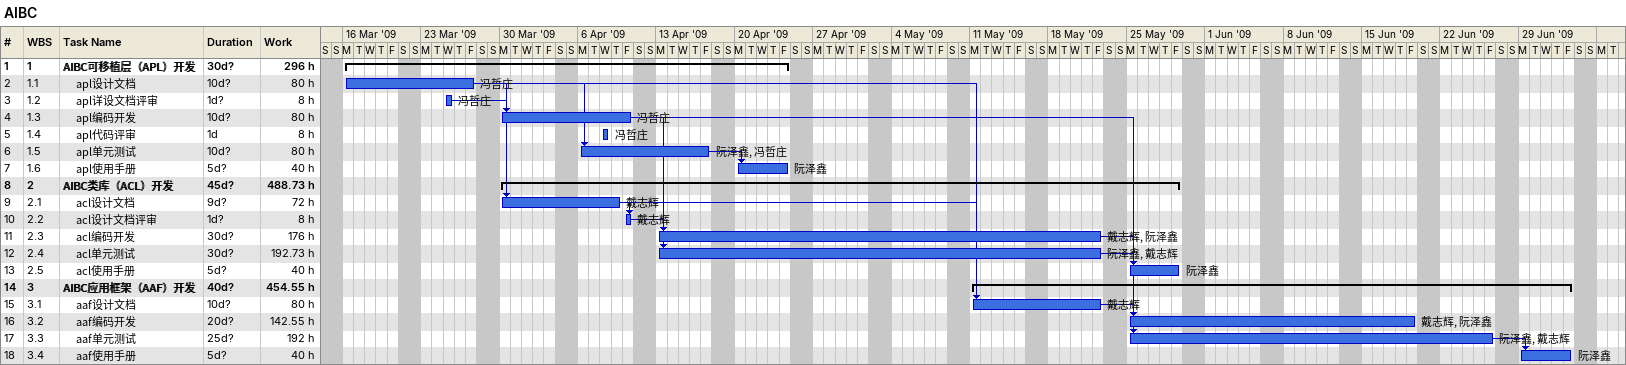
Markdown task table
AIBC

| ID | WBS | Task | Duration | Start | Finish | Predecessors | Resources | Work (h) |
|---|---|---|---|---|---|---|---|---|
| 1 | 1 | **AIBC可移植层（APL）开发** | 30d? | 2009-03-16 | 2009-04-24 |  |  | 296 |
| 2 | 1.1 | apl设计文档 | 10d? | 2009-03-16 | 2009-03-27 |  | 冯哲庄 | 80 |
| 3 | 1.2 | apl详设文档评审 | 1d? | 2009-03-25 | 2009-03-25 |  | 冯哲庄 | 8 |
| 4 | 1.3 | apl编码开发 | 10d? | 2009-03-30 | 2009-04-10 | 3 | 冯哲庄 | 80 |
| 5 | 1.4 | apl代码评审 | 1d | 2009-04-08 | 2009-04-08 |  | 冯哲庄 | 8 |
| 6 | 1.5 | apl单元测试 | 10d? | 2009-04-06 | 2009-04-17 | 2 | 阮泽鑫, 冯哲庄 | 80 |
| 7 | 1.6 | apl使用手册 | 5d? | 2009-04-20 | 2009-04-24 | 6 | 阮泽鑫 | 40 |
| 8 | 2 | **AIBC类库（ACL）开发** | 45d? | 2009-03-30 | 2009-05-29 |  |  | 488.73 |
| 9 | 2.1 | acl设计文档 | 9d? | 2009-03-30 | 2009-04-09 | 2 | 戴志辉 | 72 |
| 10 | 2.2 | acl设计文档评审 | 1d? | 2009-04-10 | 2009-04-10 | 9 | 戴志辉 | 8 |
| 11 | 2.3 | acl编码开发 | 30d? | 2009-04-13 | 2009-05-22 | 4, 10 | 戴志辉, 阮泽鑫 | 176 |
| 12 | 2.4 | acl单元测试 | 30d? | 2009-04-13 | 2009-05-22 | 9 | 阮泽鑫, 戴志辉 | 192.73 |
| 13 | 2.5 | acl使用手册 | 5d? | 2009-05-25 | 2009-05-29 | 12 | 阮泽鑫 | 40 |
| 14 | 3 | **AIBC应用框架（AAF）开发** | 40d? | 2009-05-11 | 2009-07-03 |  |  | 454.55 |
| 15 | 3.1 | aaf设计文档 | 10d? | 2009-05-11 | 2009-05-22 | 2, 9 | 戴志辉 | 80 |
| 16 | 3.2 | aaf编码开发 | 20d? | 2009-05-25 | 2009-06-19 | 15, 4, 11 | 戴志辉, 阮泽鑫 | 142.55 |
| 17 | 3.3 | aaf单元测试 | 25d? | 2009-05-25 | 2009-06-26 | 15 | 阮泽鑫, 戴志辉 | 192 |
| 18 | 3.4 | aaf使用手册 | 5d? | 2009-06-29 | 2009-07-03 | 17 | 阮泽鑫 | 40 |
